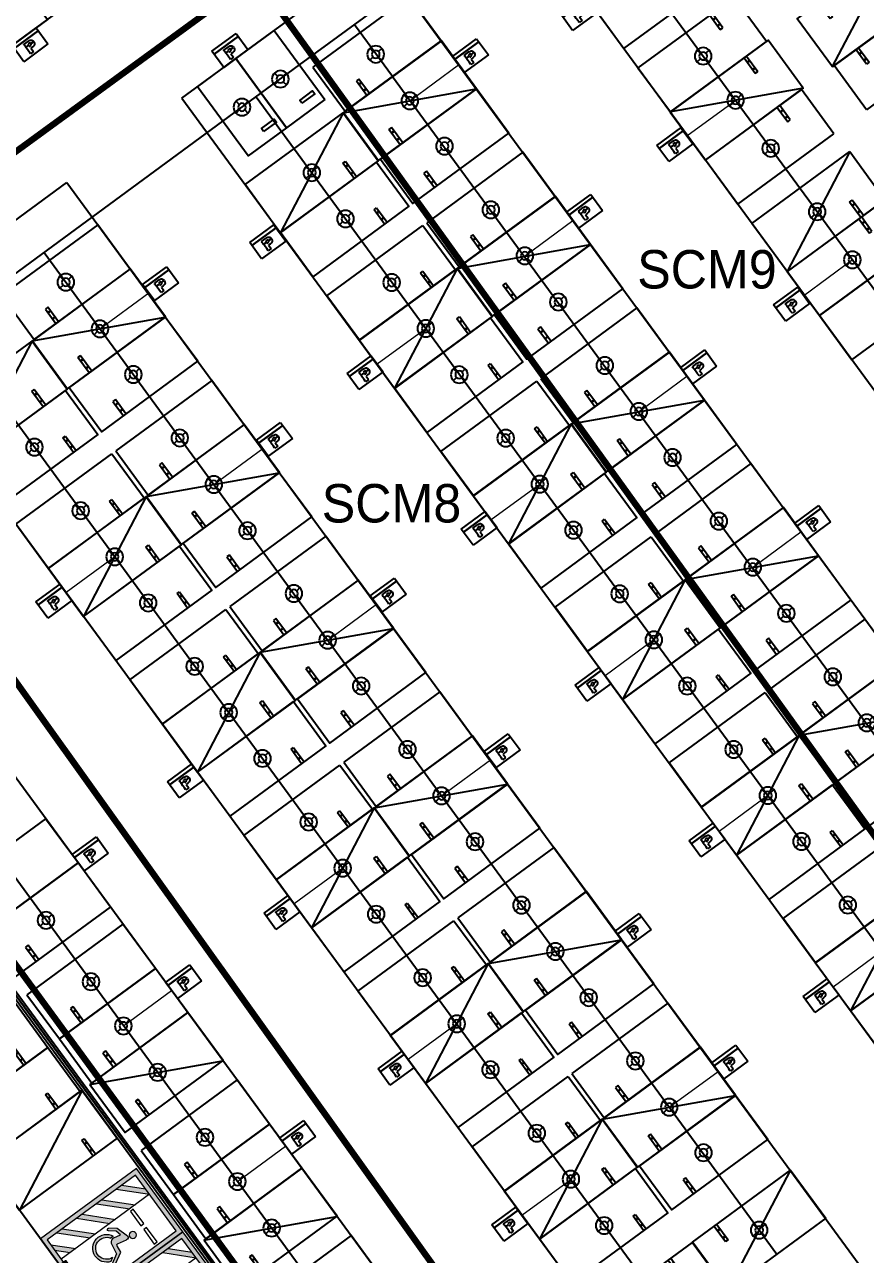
# Model space of a CAD drawing. Header units: millimetres. Extents: x 75184266 to 76346726, y -35077925 to -33679385.
# Drawn here: x 75482596 to 75517914, y -34581256 to -34529642 of the extents above; entities that cross this region are included whole.
import ezdxf
from ezdxf.enums import TextEntityAlignment as Align

# ---------------------------------------------------------------- set-up
doc = ezdxf.new("R2010")
doc.units = ezdxf.units.MM
doc.header["$LTSCALE"] = 50
doc.header["$MEASUREMENT"] = 0
doc.linetypes.add('XR-지하3층$0$HIDDEN2', pattern=[0.1875, 0.125, -0.0625])
for name, color, linetype in [('0-유도관제', 6, 'CONTINUOUS'), ('PARKING', 7, 'CONTINUOUS'), ('XR-지하3층$0$1HIDDEN2', 1, 'XR-지하3층$0$HIDDEN2'), ('XR-지하3층$0$5', 5, 'CONTINUOUS'), ('XR-지하3층$0$A-주차', 9, 'CONTINUOUS'), ('XR-지하3층$0$hat', 8, 'CONTINUOUS'), ('XR-지하3층$0$일반주차', 8, 'CONTINUOUS'), ('XR-지하3층$0$장애인', 11, 'CONTINUOUS'), ('XR-지하3층$0$확장형주차', 8, 'CONTINUOUS')]:
    doc.layers.add(name, color=color, linetype=linetype)
doc.layers.add('건축', color=8, linetype='CONTINUOUS', plot=False)
for name, color, linetype, lineweight in [('구역제어-S.C.M', 2, 'CONTINUOUS', 100), ('주차유도-LGM', 6, 'CONTINUOUS', 20), ('주차유도-USM', 1, 'CONTINUOUS', 35), ('주차유도-레이스웨이', 1, 'CONTINUOUS', 25)]:
    doc.layers.add(name, color=color, linetype=linetype, lineweight=lineweight)
doc.styles.add('HY중고딕', font='')
doc.styles.get('HY중고딕').set_extended_font_data('Dotum')

# ---------------------------------------------------------------- blocks, each defined once
blk = doc.blocks.new('XR-지하3층$0$일반형 주차')
at = {"layer": 'XR-지하3층$0$일반주차'}
for p, q in [((750, 3865), (0, 3865)), ((0, 3735), (750, 3735)), ((750, 3735), (750, 3865))]:
    blk.add_line(p, q, dxfattribs=at)
blk.add_lwpolyline([(2300, 5000), (0, 5000), (0, 0), (2300, 0)], close=True, dxfattribs=at)
for centre in [(238, 3800), (563, 3800)]:
    blk.add_circle(centre, 17.5, dxfattribs=at)
blk = doc.blocks.new('XR-지하3층$0$확장형 주차')
at = {"layer": 'XR-지하3층$0$확장형주차', "color": 7}
for p, q in [((0, 3965), (800, 3965)), ((0, 3835), (800, 3835)), ((800, 3835), (800, 3965))]:
    blk.add_line(p, q, dxfattribs=at)
blk.add_lwpolyline([(2500, 5100), (0, 0)], dxfattribs=at)
blk.add_lwpolyline([(2500, 5091), (0, 5091), (0, -9), (2500, -9)], close=True, dxfattribs=at)
for centre in [(238, 3900), (613, 3900)]:
    blk.add_circle(centre, 17.5, dxfattribs=at)
blk = doc.blocks.new('XR-지하3층$0$장애인 주차')
at = {"layer": 'XR-지하3층$0$5', "ltscale": 4}
h = blk.add_hatch(color=7, dxfattribs=at)
h.dxf.hatch_style = 1
h.paths.add_polyline_path([(3842, -695), (4402, -695), (4402, -1115), (3842, -1115)])
h.paths.add_polyline_path([(3892, -1065), (4352, -1065), (4352, -745), (3892, -745)], flags=16)
h.paths.add_polyline_path([(3982, -990), (3988, -973), (4011, -981), (4046, -898), (4136, -898), (4137, -881), (4072, -881), (4072, -863), (4138, -863), (4142, -810, -3.72247), (4161, -797), (4152, -916), (4058, -916), (4021, -1003)], flags=0)
h = blk.add_hatch(color=256, dxfattribs=at)
h.dxf.hatch_style = 1
h.paths.add_polyline_path([(4352, -1065), (4352, -745), (3892, -745), (3892, -1065)])
at = {"layer": 'XR-지하3층$0$hat'}
h = blk.add_hatch(color=7, dxfattribs=at)
edge = h.paths.add_edge_path()
edge.add_line((4161, -797), (4152, -916))
edge.add_line((4152, -916), (4058, -916))
edge.add_line((4058, -916), (4021, -1003))
edge.add_line((4021, -1003), (3982, -990))
edge.add_line((3982, -990), (3988, -973))
edge.add_line((3988, -973), (4011, -981))
edge.add_line((4011, -981), (4046, -898))
edge.add_line((4046, -898), (4136, -898))
edge.add_line((4136, -898), (4137, -881))
edge.add_line((4137, -881), (4072, -881))
edge.add_line((4072, -881), (4072, -863))
edge.add_line((4072, -863), (4138, -863))
edge.add_line((4138, -863), (4142, -810))
edge.add_arc((4140, -787), 22.8, -24.8827, 274.9698, ccw=False)
edge = h.paths.add_edge_path()
edge.add_line((4048, -981), (4058, -958))
edge.add_arc((4127, -942), 71.5, 192.8781, 416.1688)
edge.add_line((4167, -882), (4169, -863))
edge.add_arc((4127, -942), 89.2, 206.535, 422.4866, ccw=False)
at = {"layer": 'XR-지하3층$0$장애인', "lineweight": 5, "true_color": 0xffffff}
blk.add_hatch(color=7, dxfattribs=at).paths.add_polyline_path([(2472, 3995), (2472, -1005), (3842, -1005), (3842, -805), (2672, -805), (2672, 3795), (5572, 3795), (5572, -805), (4402, -805), (4402, -1005), (5772, -1005), (5772, 3995)])
h = blk.add_hatch(color=7, dxfattribs=at)
h.paths.add_polyline_path([(5572, 2795), (5572, 3078), (4855, 3795), (4572, 3795)])
h.paths.add_polyline_path([(4572, 3045), (4572, 2762), (5572, 1762), (5572, 2045)])
h.paths.add_polyline_path([(4572, 2012), (4572, 1729), (5572, 729), (5572, 1012)])
h.paths.add_polyline_path([(5572, -304), (5572, -21), (4572, 979), (4572, 696)])
h.paths.add_polyline_path([(4572, -54), (4572, -336), (5041, -805), (5323, -805)])
h = blk.add_hatch(color=7, dxfattribs=at)
h.paths.add_polyline_path([(3763, 2216, -1), (3463, 2216, -1)])
h.paths.add_polyline_path([(3992, 1503, -0.343093), (3870, 1283), (3381, 1194), (3090, 708, -0.931653), (2987, 770), (3330, 1379), (3639, 1415, 0.446048), (3689, 1485), (3600, 1888, -0.596144), (3699, 2009), (4214, 1851), (4443, 1569, -0.883364), (4355, 1493), (4151, 1741), (3925, 1810)])
h.paths.add_polyline_path([(4053, 1393), (4055, 1528, -1.526545), (3257, 820), (3348, 969, 1.638056)])
at = {"layer": 'XR-지하3층$0$1HIDDEN2', "color": 11}
for points in [[(4161, -797), (4152, -916), (4058, -916), (4021, -1003), (3982, -990), (3988, -973), (4011, -981), (4046, -898), (4136, -898), (4137, -881), (4072, -881), (4072, -863), (4138, -863), (4142, -810)], [(4167, -882), (4169, -863)]]:
    blk.add_lwpolyline(points, dxfattribs=at)
for centre, radius, start, end in [((4127, -942), 89.2, 206.535, 62.4866), ((4127, -942), 71.5, 192.8781, 56.1688), ((4140, -787), 22.8, 335.1173, 274.9698)]:
    blk.add_arc(centre, radius, start, end, dxfattribs=at)
at = {"layer": 'XR-지하3층$0$5', "lineweight": 5}
for p, q in [((4572, 3795), (4572, -805)), ((5572, 2795), (4572, 3795)), ((5572, 3078), (4855, 3795)), ((5572, 2045), (4572, 3045)), ((5572, 1762), (4572, 2762)), ((5572, 1012), (4572, 2012)), ((5572, 729), (4572, 1729)), ((5572, -21), (4572, 979)), ((5572, -304), (4572, 696)), ((5323, -805), (4572, -54)), ((5041, -805), (4572, -336))]:
    blk.add_line(p, q, dxfattribs=at)
at = {"layer": 'XR-지하3층$0$5', "ltscale": 4}
for p, q in [((4165, -1005), (4165, -805)), ((4165, -805), (4165, -905))]:
    blk.add_line(p, q, dxfattribs=at)
at = {"layer": 'XR-지하3층$0$5', "lineweight": 5}
for points in [[(3842, -1005), (2472, -1005), (2472, 3995), (5772, 3995), (5772, -1005), (4402, -1005)], [(3842, -805), (2672, -805), (2672, 3795), (5572, 3795), (5572, -805), (4402, -805)]]:
    blk.add_lwpolyline(points, dxfattribs=at)
at = {"layer": 'XR-지하3층$0$5', "ltscale": 4}
for points in [[(3842, -695), (3842, -1115), (4402, -1115), (4402, -695)], [(3892, -745), (3892, -1065), (4352, -1065), (4352, -745)]]:
    blk.add_lwpolyline(points, close=True, dxfattribs=at)
at = {"layer": 'XR-지하3층$0$장애인', "color": 8, "lineweight": 5}
for p, q in [((3689, 1485), (3600, 1888, 0)), ((3699, 2009, 0), (4214, 1851, 0)), ((3925, 1810, 0), (4151, 1741, 0)), ((4151, 1741, 0), (4355, 1493, 0)), ((4214, 1851, 0), (4443, 1569, 0)), ((4055, 1528), (4053, 1393)), ((3348, 969), (3257, 820))]:
    blk.add_line(p, q, dxfattribs=at)
at = {"layer": 'XR-지하3층$0$장애인', "color": 7, "lineweight": 5}
for points in [[(3523, 2720), (2773, 2720), (2773, 2870), (3523, 2870)], [(4473, 2720), (3723, 2720), (3723, 2870), (4473, 2870)]]:
    blk.add_lwpolyline(points, close=True, dxfattribs=at)
at = {"layer": 'XR-지하3층$0$장애인', "color": 8, "lineweight": 5, "extrusion": (0.976964, 0.213404, 0), "elevation": 4221}
blk.add_lwpolyline([(617, 0), (931, 0)], dxfattribs=at)
at = {"layer": 'XR-지하3층$0$장애인', "color": 8, "lineweight": 5}
for points in [[(3094, 715, -1.000002), (2987, 770), (3330, 1379), (3640, 1415)], [(3992, 1503, -0.343093), (3870, 1283), (3381, 1194), (3094, 715)]]:
    blk.add_lwpolyline(points, format="xyb", dxfattribs=at)
blk.add_circle((3613, 2216), 150, dxfattribs=at)
for centre, radius, start, end in [((3682, 1922, 0), 88.4, 79.1143, 202.3185), ((4394, 1537, 0), 58.8, 227.9655, 33.7904), ((3810, 1000), 582, 198.006, 65.0949), ((3809, 1000), 462, 183.8525, 58.2396), ((3632, 1473), 57.7, 276.2786, 12.4353)]:
    blk.add_arc(centre, radius, start, end, dxfattribs=at)
blk = doc.blocks.new('XR-지하3층$0$A$C73B52ADF')
at = {"layer": 'XR-지하3층$0$A-주차', "elevation": 0}
for points in [[(-2038, 2466), (-38, 2466), (-38, -1134), (-2038, -1134)], [(-1166, 2021), (-1166, 1871), (-1832, 1871), (-1832, 2021)]]:
    blk.add_lwpolyline(points, close=True, dxfattribs=at)
blk = doc.blocks.new('센서')
at = {"layer": '0-유도관제', "color": 0}
for p, q in [((405935, 34224), (406072, 34088)), ((406311, 34088), (406447, 34225)), ((405936, 33712), (406072, 33849)), ((406311, 33849), (406448, 33713))]:
    blk.add_line(p, q, dxfattribs=at)
for major_axis, start_param, end_param in [((0, 362), 2.801804347482335, 9.084989654661921), ((0, 169), 2.862310370331367, 9.145495677510954)]:
    blk.add_ellipse((406192, 33969), major_axis=major_axis, ratio=1, start_param=start_param, end_param=end_param, dxfattribs=at)
blk = doc.blocks.new('만공차등')
at = {"layer": '0-유도관제', "color": 0}
for p, q in [((305755, 78525), (306597, 78525)), ((305755, 77269), (305755, 78525)), ((306442, 77269), (306442, 78525)), ((306442, 78525), (306442, 77269)), ((306597, 78525), (306597, 77269)), ((306185, 78101), (306185, 77952)), ((306191, 78101), (306191, 77952)), ((306185, 77838), (306185, 77693)), ((306191, 77838), (306191, 77693)), ((306597, 77269), (305755, 77269))]:
    blk.add_line(p, q, dxfattribs=at)
for points in [[(305858, 77952), (305858, 77952), (305858, 78101), (305858, 78101)], [(305858, 78101), (305858, 78101), (306044, 78101), (306185, 78101)], [(306037, 77952), (306037, 77952), (305858, 77952), (305858, 77952)], [(306037, 77870), (306037, 77870), (306037, 77952), (306037, 77952)], [(306134, 77952), (306134, 77952), (306134, 77915), (306134, 77915)], [(306185, 77952), (306159, 77952), (306134, 77952), (306134, 77952)], [(306191, 78101), (306274, 78101), (306339, 78101), (306339, 78101)], [(306241, 77952), (306241, 77952), (306217, 77952), (306191, 77952)], [(306241, 77909), (306241, 77909), (306241, 77952), (306241, 77952)], [(306339, 78101), (306339, 78101), (306339, 77854), (306339, 77854)], [(306078, 77737), (306050, 77766), (306037, 77810), (306037, 77870)], [(306185, 77693), (306139, 77694), (306104, 77709), (306078, 77737)], [(306134, 77915), (306134, 77887), (306139, 77867), (306149, 77855)], [(306149, 77855), (306158, 77844), (306170, 77838), (306185, 77838)], [(306191, 77838), (306204, 77838), (306216, 77843), (306226, 77853)], [(306226, 77853), (306236, 77863), (306241, 77882), (306241, 77909)], [(306339, 77854), (306339, 77800), (306327, 77760), (306301, 77733)]]:
    blk.add_open_spline(points, degree=3, dxfattribs=at)
blk.add_open_spline([(306301, 77733), (306275, 77706), (306239, 77693), (306192, 77693), (306191, 77693), (306191, 77693), (306191, 77693)], degree=3, knots=[0.4989771, 0.4989771, 0.4989771, 0.4989771, 0.9979543, 0.9979543, 0.9979543, 1, 1, 1, 1], dxfattribs=at)

msp = doc.modelspace()

# ---------------------------------------------------------------- linework, layer by layer
at = {"layer": '건축', "ltscale": 1000}
for p, q in [((75440255.1, -34561174.9), (75512999.3, -34507842.6)), ((75502272.2, -34523146.9), (75537215.3, -34570808.6)), ((75489207.3, -34532725.4), (75497433.4, -34526694.5)), ((75497433.4, -34526694.5), (75532376.5, -34574356.2)), ((75489207.3, -34532725.4), (75524150.4, -34580387.1)), ((75476142.4, -34542303.9), (75484368.5, -34536273)), ((75484368.5, -34536273), (75519311.5, -34583934.7)), ((75511085.5, -34589965.6), (75476142.4, -34542303.9)), ((75509552.8, -34598530.2), (75480521.8, -34558932.4))]:
    msp.add_line(p, q, dxfattribs=at)
at = {"layer": '건축', "ltscale": 100}
msp.add_line((75479182.3, -34566238.3), (75503182, -34598973.5), dxfattribs=at)
at = {"layer": '건축', "ltscale": 0.5}
for p, q in [((75479219.9, -34566458.7), (75499446.3, -34594047.1)), ((75479262.9, -34566179.2), (75499725.8, -34594090.2))]:
    msp.add_line(p, q, dxfattribs=at)
at = {"layer": '건축'}
msp.add_line((75491544.2, -34591894.3), (75478122.3, -34573587.2), dxfattribs=at)
msp.add_lwpolyline([(75405276.9, -34489566.3), (75448341.7, -34548305.9), (75437440.5, -34556298), (75442666.2, -34563425.7), (75410966.7, -34586666.1), (75425132.9, -34605988.5), (75479241.4, -34566318.9), (75534889.6, -34642222)], dxfattribs=at)
at = {"layer": '구역제어-S.C.M', "ltscale": 0.5}
for p, q in [((75512956.4, -34512582.3), (75471621.4, -34542695.3)), ((75492288.9, -34527638.8), (75525957.4, -34574330.3, 0)), ((75480398, -34554677.8), (75508690.4, -34594196.3)), ((75505479.4, -34600824.3), (75479738, -34565713.6))]:
    msp.add_line(p, q, dxfattribs=at)
at = {"layer": '주차유도-LGM', "color": 6, "lineweight": 20, "ltscale": 500}
for p, q in [((75491471, -34531065.6), (75492535.3, -34532517.2)), ((75498776.6, -34532839.4), (75500828.2, -34531335.2)), ((75510414.6, -34534310.4), (75512465.5, -34532807.3)), ((75493316.9, -34538385.3), (75495367.7, -34536882.2)), ((75503574.2, -34539370.3), (75505625.9, -34537866.2)), ((75515321.7, -34541004.5), (75517372.6, -34539501.4)), ((75485763.4, -34542408.6), (75487815, -34540904.5)), ((75497407.4, -34543880.1), (75499458.2, -34542377)), ((75508362.2, -34545903), (75510413.8, -34544398.9)), ((75490545.6, -34548942.3), (75492597.2, -34547438.2)), ((75502196.6, -34550412.5), (75504247.4, -34548909.4)), ((75513150.2, -34552435.7), (75515201.8, -34550931.5)), ((75484337.1, -34553468.9), (75486387.9, -34551965.8)), ((75495327.8, -34555476.1), (75497379.5, -34553971.9)), ((75506979.3, -34556957.6), (75509030.1, -34555454.5)), ((75489858, -34561014.7), (75491908.9, -34559511.6)), ((75500110.1, -34562009.8), (75502161.7, -34560505.6)), ((75511767.9, -34563491.3), (75513818.7, -34561988.2)), ((75482825, -34566302.2), (75484848.5, -34564818.7)), ((75493915.6, -34566533.8), (75495966.4, -34565030.7)), ((75505615, -34569550.4), (75507666.7, -34568046.2)), ((75516556.5, -34570024.9), (75518607.4, -34568521.8)), ((75486746, -34571666.6), (75488769.5, -34570183.1)), ((75498704.8, -34573066.3), (75500755.7, -34571563.2)), ((75509674.5, -34575077.2), (75511726.1, -34573573.1)), ((75491535.3, -34578199.1), (75493558.8, -34576715.6)), ((75503486.2, -34579613.7), (75505537.1, -34578110.6))]:
    msp.add_line(p, q, dxfattribs=at)
at = {"layer": '주차유도-레이스웨이', "ltscale": 0.5}
for p, q in [((75494148.3, -34531334.8), (75503987.3, -34524121.2)), ((75507066.1, -34525458.1), (75536154.7, -34565146.6)), ((75498044.8, -34531825.9), (75496448.4, -34529648.5)), ((75490922.5, -34533699.9), (75494148.3, -34531334.8)), ((75498044.7, -34531825.8), (75527251.1, -34571675)), ((75492321.1, -34532674.4), (75523123.1, -34574700.7)), ((75481083.4, -34540913.3), (75490922.4, -34533699.7)), ((75483416.8, -34539202.6), (75514192, -34581249.2)), ((75480852.2, -34544430.5), (75510058.2, -34584279.3)), ((75505112.6, -34596702), (75481461.9, -34564443))]:
    msp.add_line(p, q, dxfattribs=at)

# ---------------------------------------------------------------- block references
at = {"layer": '건축', "xscale": -1}
for name, p, rotation in [('XR-지하3층$0$일반형 주차', (75483563.9, -34529423.7), 36.24693490030937), ('XR-지하3층$0$확장형 주차', (75519157.4, -34526390.4), 126.2385112343086), ('XR-지하3층$0$일반형 주차', (75520635.2, -34528406.8), 126.2385112343086), ('XR-지하3층$0$확장형 주차', (75493346.1, -34538370.6), 306.2469333594607), ('XR-지하3층$0$확장형 주차', (75514628.5, -34540000.6), 306.2385112343086), ('XR-지하3층$0$일반형 주차', (75494706, -34540225.5), 306.2469333594607), ('XR-지하3층$0$일반형 주차', (75496657.2, -34542886.9), 306.2469333594607), ('XR-지하3층$0$확장형 주차', (75498135.4, -34544903.1), 306.2469333594607), ('XR-지하3층$0$일반형 주차', (75499495.3, -34546758), 306.2469333594607), ('XR-지하3층$0$확장형 주차', (75480281.2, -34547949.2), 306.2469333594607), ('XR-지하3층$0$일반형 주차', (75501446.5, -34549419.4), 306.2469333594607), ('XR-지하3층$0$일반형 주차', (75481641.1, -34549804), 306.2469333594607), ('XR-지하3층$0$확장형 주차', (75502924.6, -34551435.6), 306.2469333594607), ('XR-지하3층$0$일반형 주차', (75483592.3, -34552465.4), 306.2469333594607), ('XR-지하3층$0$일반형 주차', (75504284.5, -34553290.4), 306.2469333594607), ('XR-지하3층$0$확장형 주차', (75485070.5, -34554481.6), 306.2469333594607), ('XR-지하3층$0$일반형 주차', (75486430.4, -34556336.5), 306.2469333594607), ('XR-지하3층$0$일반형 주차', (75506235.7, -34555951.8), 306.2469333594607), ('XR-지하3층$0$확장형 주차', (75507713.9, -34557968), 306.2469333594607), ('XR-지하3층$0$일반형 주차', (75488381.5, -34558997.9), 306.2469333594607), ('XR-지하3층$0$일반형 주차', (75509073.8, -34559822.9), 306.2469333594607), ('XR-지하3층$0$확장형 주차', (75489859.7, -34561014.1), 306.2469333594607), ('XR-지하3층$0$일반형 주차', (75511025, -34562484.3), 306.2469333594607), ('XR-지하3층$0$일반형 주차', (75491219.6, -34562869), 306.2469333594607), ('XR-지하3층$0$확장형 주차', (75512503.1, -34564500.5), 306.2469333594607), ('XR-지하3층$0$일반형 주차', (75493170.8, -34565530.3), 306.2469333594607), ('XR-지하3층$0$일반형 주차', (75513863.1, -34566355.4), 306.2469333594607), ('XR-지하3층$0$확장형 주차', (75494649, -34567546.5), 306.2469333594607), ('XR-지하3층$0$일반형 주차', (75515814.2, -34569016.7), 306.2469333594607), ('XR-지하3층$0$일반형 주차', (75496008.9, -34569401.4), 306.2469333594607), ('XR-지하3층$0$확장형 주차', (75517292.4, -34571032.9), 306.2469333594607), ('XR-지하3층$0$일반형 주차', (75497960.1, -34572062.8), 306.2469333594607), ('XR-지하3층$0$일반형 주차', (75518652.3, -34572887.8), 306.2469333594607), ('XR-지하3층$0$확장형 주차', (75499438.2, -34574079), 306.2469333594607), ('XR-지하3층$0$일반형 주차', (75479541.4, -34575522.7), 306.2469333594607), ('XR-지하3층$0$일반형 주차', (75500798.1, -34575933.9), 306.2469333594607), ('XR-지하3층$0$일반형 주차', (75480901.3, -34577377.6), 306.2469333594607), ('XR-지하3층$0$일반형 주차', (75502749.3, -34578595.3), 306.2469333594607), ('XR-지하3층$0$확장형 주차', (75482379.4, -34579393.8), 306.2469333594607), ('XR-지하3층$0$확장형 주차', (75504227.5, -34580611.4), 306.2469333594607), ('XR-지하3층$0$장애인 주차', (75487489.7, -34584664.3), 306.2469333634046), ('XR-지하3층$0$일반형 주차', (75505587.4, -34582466.3), 306.2469333594607), ('XR-지하3층$0$확장형 주차', (75514763.5, -34577730.7), 126.2385112343086), ('XR-지하3층$0$장애인 주차', (75489440.9, -34587325.6), 306.2469333634046)]:
    msp.add_blockref(name, p, dxfattribs=dict(at, rotation=rotation))
at = {"layer": '건축'}
for name, p, rotation in [('XR-지하3층$0$일반형 주차', (75506409.4, -34528791.1), 306.2385112343085), ('XR-지하3층$0$일반형 주차', (75500094, -34530323.5), 126.2469333594607), ('XR-지하3층$0$일반형 주차', (75508361.5, -34531451.6), 306.2385112343085), ('XR-지하3층$0$A$C73B52ADF', (75492111.4, -34532002.8, 0), 216.2476153904117), ('XR-지하3층$0$확장형 주차', (75501572.2, -34532339.7), 126.2469333594607), ('XR-지하3층$0$확장형 주차', (75509721.1, -34533306.7), 306.2385112343085), ('XR-지하3층$0$A$C73B52ADF', (75490498.5, -34533185.4, 0), 216.2476153904117), ('XR-지하3층$0$일반형 주차', (75502932.1, -34534194.6), 126.2469333594607), ('XR-지하3층$0$일반형 주차', (75511199, -34535323.1), 306.2385112343085), ('XR-지하3층$0$일반형 주차', (75504883.3, -34536856), 126.2469333594607), ('XR-지하3층$0$확장형 주차', (75506361.4, -34538872.2), 126.2469333594607), ('XR-지하3층$0$일반형 주차', (75514628.2, -34540000.8), 306.2385112343085), ('XR-지하3층$0$일반형 주차', (75487029.1, -34539902), 126.2469333594607), ('XR-지하3층$0$일반형 주차', (75507721.3, -34540727.1), 126.2469333594607), ('XR-지하3층$0$일반형 주차', (75515987.8, -34541855.9), 306.2385112343085), ('XR-지하3층$0$확장형 주차', (75488507.3, -34541918.2), 126.2469333594607), ('XR-지하3층$0$일반형 주차', (75509672.5, -34543388.4), 126.2469333594607), ('XR-지하3층$0$일반형 주차', (75489867.2, -34543773.1), 126.2469333594607), ('XR-지하3층$0$확장형 주차', (75511150.7, -34545404.6), 126.2469333594607), ('XR-지하3층$0$일반형 주차', (75491818.3, -34546434.5), 126.2469333594607), ('XR-지하3층$0$일반형 주차', (75512510.6, -34547259.5), 126.2469333594607), ('XR-지하3층$0$확장형 주차', (75493296.5, -34548450.7), 126.2469333594607), ('XR-지하3층$0$일반형 주차', (75514461.8, -34549920.9), 126.2469333594607), ('XR-지하3층$0$일반형 주차', (75494656.4, -34550305.6), 126.2469333594607), ('XR-지하3층$0$확장형 주차', (75515939.9, -34551937.1), 126.2469333594607), ('XR-지하3층$0$일반형 주차', (75496607.6, -34552967), 126.2469333594607), ('XR-지하3층$0$일반형 주차', (75517299.9, -34553792), 126.2469333594607), ('XR-지하3층$0$확장형 주차', (75498085.8, -34554983.2), 126.2469333594607), ('XR-지하3층$0$일반형 주차', (75519251, -34556453.4), 126.2469333594607), ('XR-지하3층$0$일반형 주차', (75499445.7, -34556838), 126.2469333594607), ('XR-지하3층$0$확장형 주차', (75520729.2, -34558469.5), 126.2469333594607), ('XR-지하3층$0$일반형 주차', (75501396.9, -34559499.4), 126.2469333594607), ('XR-지하3층$0$일반형 주차', (75522089.1, -34560324.4), 126.2469333594607), ('XR-지하3층$0$확장형 주차', (75502875, -34561515.6), 126.2469333594607), ('XR-지하3층$0$일반형 주차', (75504234.9, -34563370.5), 126.2469333594607), ('XR-지하3층$0$일반형 주차', (75484841.2, -34564824), 126.2469333594607), ('XR-지하3층$0$일반형 주차', (75506186.1, -34566031.9), 126.2469333594607), ('XR-지하3층$0$일반형 주차', (75486201.1, -34566678.9), 126.2469333594607), ('XR-지하3층$0$확장형 주차', (75507664.3, -34568048.1), 126.2469333594607), ('XR-지하3층$0$일반형 주차', (75488090, -34569255.3), 126.2469333594607), ('XR-지하3층$0$일반형 주차', (75509024.2, -34569903), 126.2469333594607), ('XR-지하3층$0$일반형 주차', (75489449.9, -34571110.2), 126.2469333594607), ('XR-지하3층$0$확장형 주차', (75490928.1, -34573126.4), 126.2469333594607), ('XR-지하3층$0$일반형 주차', (75510975.4, -34572564.3), 126.2469333594607), ('XR-지하3층$0$확장형 주차', (75512453.5, -34574580.5), 126.2469333594607), ('XR-지하3층$0$일반형 주차', (75492879.3, -34575787.8), 126.2469333594607), ('XR-지하3층$0$일반형 주차', (75513813.5, -34576435.4), 126.2469333594607), ('XR-지하3층$0$일반형 주차', (75494239.2, -34577642.7), 126.2469333594607), ('XR-지하3층$0$확장형 주차', (75495717.3, -34579658.9), 126.2469333594607), ('XR-지하3층$0$일반형 주차', (75497668.5, -34582320.2), 126.2469333594607), ('XR-지하3층$0$확장형 주차', (75506536.8, -34583760.5), 306.2385112343085)]:
    msp.add_blockref(name, p, dxfattribs=dict(at, rotation=rotation))
at = {"layer": '주차유도-LGM', "color": 6, "rotation": 126.2469349002818}
for p in [(75749727.2, -34730043.1), (75726677.8, -34731353.1), (75735075.6, -34731591.6), (75745175.3, -34731811.4), (75753761.5, -34735547.6), (75749973, -34738342.3), (75736663.7, -34739622.4), (75732162.1, -34741380.7), (75758668.6, -34742241.6), (75740754.2, -34745117.2), (75754760.9, -34744875), (75736944.3, -34747914.4), (75759548.9, -34751407.7), (75745543.5, -34751649.7), (75741726.5, -34754448.1), (75727683.9, -34754706), (75750326.1, -34758194.8), (75746508.8, -34760981.8), (75733204.9, -34762251.9), (75755114.8, -34764728.4), (75729208.8, -34765312.9), (75737262.4, -34767770.9), (75752013.7, -34768522.4), (75733129.8, -34770677.3), (75759903.4, -34771262), (75756073.2, -34774049.2), (75742051.7, -34774303.4), (75737919, -34777209.7), (75746833.1, -34780850.8)]:
    msp.add_blockref('만공차등', p, dxfattribs=at)
at = {"layer": '주차유도-USM', "extrusion": (0, 0, -1), "xscale": 0.9750000000000001, "yscale": 0.9750000000000001, "zscale": -0.9750000000000001, "rotation": 270}
for p in [(-75530465.6, -34134851.3), (-75544219.8, -34134925.7), (-75526461.2, -34135889.3), (-75545579.5, -34136780.8), (-75524848.3, -34137071.8), (-75531896, -34136802.6), (-75533354.9, -34138708.9), (-75547056, -34138798.3), (-75527782.9, -34139818), (-75535297.8, -34141376.3), (-75529194.2, -34141759.2), (-75549006.7, -34141459.8), (-75536727.5, -34143310.4), (-75550486.5, -34143474.9), (-75517450, -34144417.6), (-75531137.2, -34144426.7), (-75538135.4, -34145247.8), (-75518882.7, -34146371.8), (-75532566.8, -34146360.8), (-75540086.1, -34147909.5), (-75520285.1, -34148291), (-75533974.7, -34148298.2), (-75541516.1, -34149844.1), (-75522234.1, -34150953.9), (-75535925.4, -34150959.8), (-75516129.3, -34151337.7), (-75542933.4, -34151773.8), (-75523665, -34152905.5), (-75537355.4, -34152894.4), (-75518072.2, -34154005.2), (-75525077.4, -34154845.3), (-75538772.7, -34154824.1), (-75544874.4, -34154442.6), (-75519501.9, -34155939.3), (-75546304.8, -34156377.7), (-75520909.7, -34157876.7), (-75527028.6, -34157482.6), (-75540713.7, -34157492.9), (-75547712, -34158314.2), (-75528447.2, -34159439.3), (-75542144.1, -34159428), (-75522860.5, -34160538.3), (-75549662.7, -34160975.8), (-75529853.2, -34161363.5), (-75543551.3, -34161364.5), (-75524290.5, -34162472.9), (-75551093.4, -34162911.3), (-75531802.3, -34164026.4), (-75545502, -34164026.1), (-75525707.8, -34164402.7), (-75533229.4, -34165973), (-75546932.7, -34165961.7), (-75527648.8, -34167071.4), (-75534637.3, -34167899.7), (-75548351.3, -34167889.1), (-75529079.2, -34169006.5), (-75536586.4, -34170562.6), (-75550295.1, -34170555.7), (-75516616.6, -34171198.5), (-75530486.3, -34170943), (-75538011.7, -34172506.7), (-75518505.5, -34173774.9), (-75532437.1, -34173604.7), (-75539412.1, -34174442.7), (-75519865.4, -34175629.8), (-75533867.8, -34175540.2), (-75535286.3, -34177467.6), (-75541370.5, -34177098.9), (-75521306.7, -34177579.4), (-75542793.9, -34179040.4), (-75537230.2, -34180134.2), (-75523294.8, -34180307.4), (-75544234.4, -34180951), (-75524654.7, -34182162.3), (-75538664.3, -34182058.8), (-75526095.9, -34184111.9), (-75540062.9, -34184009.3), (-75546570.2, -34184199.8)]:
    msp.add_blockref('센서', p, dxfattribs=at)

# ---------------------------------------------------------------- texts
at = {"layer": 'PARKING', "color": 3, "style": 'HY중고딕'}
for s, p in [('SCM9', (75511258.3, -34539911, 376)), ('SCM8', (75498007.7, -34549731, 376))]:
    msp.add_text(s, height=1612.22, dxfattribs=at).set_placement(p, align=Align.MIDDLE)

doc.saveas('drawing.dxf')
